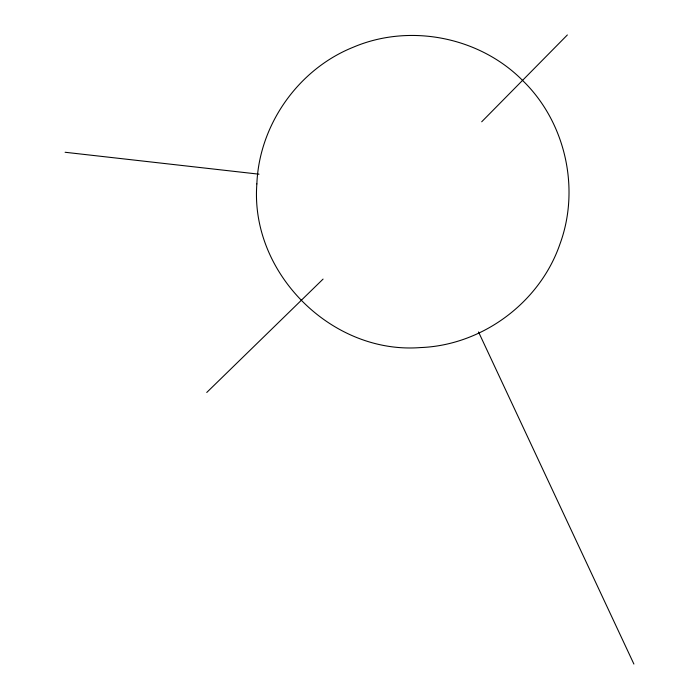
<?xml version="1.0" encoding="UTF-8"?>
<svg xmlns="http://www.w3.org/2000/svg" width="699" height="699" viewBox="0 0 699 699"><rect width="100%" height="100%" fill="white"/><g stroke="black" fill="none" stroke-linecap="round" stroke-linejoin="round"><path stroke-width="1.05" d="M481.698 121.792L567.361 34.95M206.747 392.462L323.078 279.084M65.103 152.268L259.023 174.191M478.518 331.938L633.897 664.05M256.865 183.916C249.919 272.802 331.597 354.507 420.483 347.569L420.51 347.569C482.231 345.271 539.777 302.588 559.899 244.196C580.397 188.739 565.526 122.526 523.289 81.145C480.134 36.968 409.867 22.997 353.091 47.296C298.237 69.358 259.154 124.841 256.865 183.916"/></g></svg>
